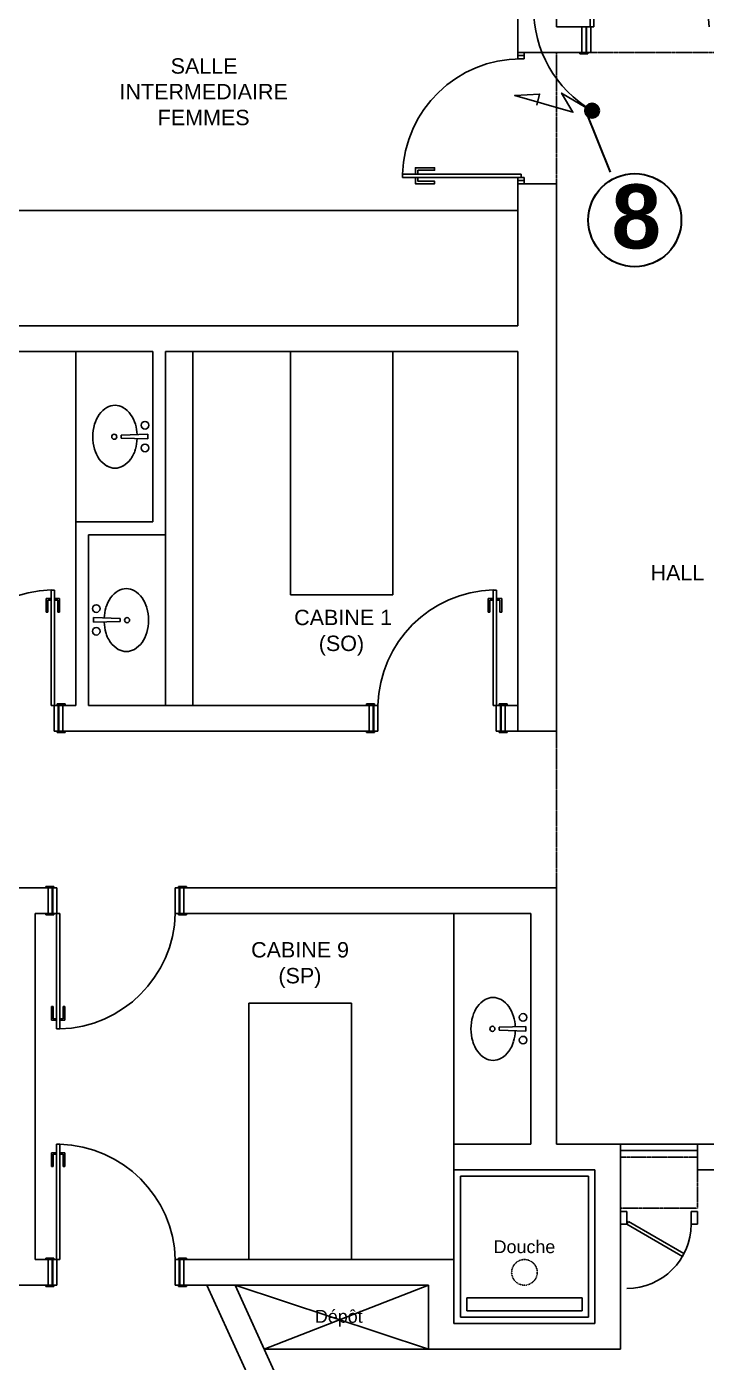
# Model space of a CAD drawing. Header units: millimetres. Extents: x 61345 to 69644, y 9491 to 29385.
# Drawn here: x 64525 to 65055, y 12880 to 13922 of the extents above; entities that cross this region are included whole.
import ezdxf
from ezdxf.enums import TextEntityAlignment as Align

# ---------------------------------------------------------------- set-up
doc = ezdxf.new("R2010")
doc.units = ezdxf.units.MM
doc.linetypes.add('CACHE', pattern=[0.375, 0.25, -0.125])
doc.linetypes.add('DASHED2', pattern=[0.375, 0.25, -0.125])
for name, color, linetype in [('ATT ELECTRIQUES', 3, 'Continuous'), ('FORCE', 3, 'Continuous'), ('Plan Archi', 8, 'Continuous')]:
    doc.layers.add(name, color=color, linetype=linetype)
doc.layers.add('G-ANNO-TEXT', color=231, linetype='Continuous', lineweight=9)
doc.layers.add('G-ANNO-TTLB', color=7, linetype='Continuous', lineweight=9)
doc.styles.add('Arial_I', font='ariali.ttf', dxfattribs={"height": 146.22545})
doc.styles.get("Standard").update_dxf_attribs({"font": 'arial.ttf'})

# ---------------------------------------------------------------- blocks, each defined once
blk = doc.blocks.new('alimentation electrique')
at = {"layer": 'FORCE', "lineweight": 50}
blk.add_hatch(color=1, dxfattribs=at).paths.add_polyline_path([(54.9, -36.5, 1), (41.3, -19.1, 1)])
at = {"color": 1, "linetype": 'ByBlock'}
blk.add_lwpolyline([(38.4, -22.6), (0.5, -0.3), (18.2, -30.1), (-72.5, -4), (-33.8, -1.9), (-38.2, -19.2)], dxfattribs=at)
at = {"layer": 'FORCE', "color": 1, "lineweight": 40}
blk.add_circle((48.1, -27.8), 11, dxfattribs=at)

msp = doc.modelspace()

# ---------------------------------------------------------------- linework, layer by layer
at = {"layer": 'ATT ELECTRIQUES', "color": 6, "linetype": 'ByBlock'}
msp.add_arc((65012.4, 13935.4), 91.5, 179.0549, 239.8156, dxfattribs=at)
at = {"layer": 'G-ANNO-TTLB', "color": 5, "lineweight": 30}
msp.add_lwpolyline([(64961.3, 13856.2), (64980.5, 13808.4)], dxfattribs=at)
msp.add_circle((64999.7, 13770.9), 36.3, dxfattribs=at)
at = {"layer": 'Plan Archi'}
for p, q in [((64908.5, 13901.8), (64908.5, 14053.7)), ((64938.5, 14053.7), (64938.5, 13921.8)), ((64965, 13921.8), (64965, 14011.8)), ((64967.7, 14011.8), (64967.7, 13921.8)), ((64938.5, 13921.8), (64958.5, 13921.8)), ((64958.5, 13921.8), (64958.5, 13901.8)), ((64961.7, 13921.8), (64958.5, 13921.8)), ((64958.5, 13921.8), (64958.5, 13901.8)), ((64961.7, 13901.8), (64961.7, 13921.8)), ((64965.3, 13921.8), (64962.1, 13921.8)), ((64962.1, 13921.8), (64962.1, 13901.8)), ((64967.7, 13921.8), (64965, 13921.8)), ((64965.3, 13901.8), (64965.3, 13921.8)), ((64958.5, 13901.8), (64908.5, 13901.8)), ((64908.5, 13901.8), (64908.5, 13899.3)), ((64913.5, 13901.8), (64908.5, 13901.8)), ((64913.5, 13899.3), (64913.5, 13901.8)), ((64956.8, 13900.7), (64956.8, 13901.6)), ((64956.8, 13901.6), (64963.1, 13901.6)), ((64958.5, 13901.8), (64965.3, 13901.8)), ((64958.6, 13901.8), (64962.9, 13901.8)), ((64962.1, 13901.8), (64965.3, 13901.8)), ((64963.1, 13901.6), (64963.1, 13900.7)), ((64908.5, 13899.3), (64913.5, 13899.3)), ((64963.1, 13900.7), (64956.8, 13900.7)), ((64908.5, 13688.5), (64908.5, 13799.3)), ((64908.5, 13799.3), (64938.5, 13799.3)), ((64938.5, 13799.3), (64938.5, 13372.3)), ((64418.6, 13778.5), (64908.5, 13778.5)), ((64908.5, 13778.5), (64908.5, 13688.5)), ((63862.9, 13688.5), (64908.5, 13688.5)), ((64908.5, 13688.5), (64418.6, 13688.5)), ((64623.5, 13668.5), (64288.5, 13668.5)), ((64623.5, 13668.5), (64563.5, 13668.5)), ((64563.5, 13668.5), (64563.5, 13535.4)), ((64623.5, 13535.4), (64623.5, 13668.5)), ((64623.5, 13535.4), (64623.5, 13668.5)), ((64908.5, 13668.5), (64633.5, 13668.5)), ((64633.5, 13668.5), (64633.5, 13525.4)), ((64811, 13668.5), (64731, 13668.5)), ((64731, 13668.5), (64731, 13478.5)), ((64811, 13478.5), (64811, 13668.5)), ((64908.5, 13372.3), (64908.5, 13668.5)), ((64619.7, 13603.9), (64598.8, 13603.2)), ((64598.8, 13603.2), (64598.8, 13600.9)), ((64598.8, 13600.9), (64619.7, 13600.2)), ((64619.7, 13600.2), (64619.7, 13603.9)), ((64563.5, 13535.4), (64623.5, 13535.4)), ((64563.5, 13392.3), (64563.5, 13535.4)), ((64563.5, 13535.4), (64623.5, 13535.4)), ((64573.5, 13392.3), (64573.5, 13525.4)), ((64573.5, 13525.4), (64633.5, 13525.4)), ((64633.5, 13525.4), (64573.5, 13525.4)), ((64573.5, 13525.4), (64573.5, 13392.3)), ((64633.5, 13525.4), (64633.5, 13392.3)), ((64540.3, 13475.6), (64540.3, 13464.9)), ((64544.1, 13475.6), (64540.3, 13475.6)), ((64541.7, 13464.9), (64541.7, 13474.5)), ((64541.7, 13474.5), (64544.2, 13474.5)), ((64544.3, 13482.3), (64544.3, 13392.3)), ((64546.9, 13482.3), (64544.3, 13482.3)), ((64544.3, 13482.3), (64546.9, 13482.3)), ((64546.9, 13392.3), (64546.9, 13482.3)), ((64549.5, 13474.5), (64547, 13474.5)), ((64547.1, 13475.6), (64550.9, 13475.6)), ((64549.5, 13464.9), (64549.5, 13474.5)), ((64550.9, 13475.6), (64550.9, 13464.9)), ((64731, 13478.5), (64811, 13478.5)), ((64885.3, 13475.6), (64885.3, 13464.9)), ((64889.1, 13475.6), (64885.3, 13475.6)), ((64886.7, 13464.9), (64886.7, 13474.5)), ((64886.7, 13474.5), (64889.2, 13474.5)), ((64889.3, 13482.3), (64889.3, 13392.3)), ((64891.9, 13482.3), (64889.3, 13482.3)), ((64889.3, 13482.3), (64891.9, 13482.3)), ((64891.9, 13392.3), (64891.9, 13482.3)), ((64894.5, 13474.5), (64892, 13474.5)), ((64892.1, 13475.6), (64895.9, 13475.6)), ((64894.5, 13464.9), (64894.5, 13474.5)), ((64895.9, 13475.6), (64895.9, 13464.9)), ((64540.3, 13464.9), (64541.7, 13464.9)), ((64550.9, 13464.9), (64549.5, 13464.9)), ((64885.3, 13464.9), (64886.7, 13464.9)), ((64895.9, 13464.9), (64894.5, 13464.9)), ((64577.2, 13457.1), (64577.2, 13460.8)), ((64577.2, 13460.8), (64598.2, 13460.2)), ((64598.2, 13457.8), (64577.2, 13457.1)), ((64598.2, 13460.2), (64598.2, 13457.8)), ((64544.3, 13392.3), (64546.9, 13392.3)), ((64546.6, 13372.3), (64546.6, 13392.3)), ((64546.6, 13392.3), (64549.8, 13392.3)), ((64548.9, 13392.5), (64548.9, 13393.4)), ((64548.9, 13393.4), (64555.2, 13393.4)), ((64555.2, 13392.5), (64548.9, 13392.5)), ((64549.8, 13392.3), (64549.8, 13372.3)), ((64550.3, 13372.3), (64550.3, 13392.3)), ((64550.3, 13392.3), (64553.5, 13392.3)), ((64553.5, 13372.3), (64553.5, 13392.3)), ((64553.5, 13392.3), (64563.5, 13392.3)), ((64553.5, 13392.3), (64553.5, 13372.3)), ((64555.2, 13393.4), (64555.2, 13392.5)), ((64633.5, 13392.3), (64573.5, 13392.3)), ((64573.5, 13392.3), (64792.4, 13392.3)), ((64790.4, 13392.5), (64790.4, 13393.4)), ((64790.4, 13393.4), (64796.7, 13393.4)), ((64796.7, 13392.5), (64790.4, 13392.5)), ((64792.4, 13392.3), (64792.4, 13372.3)), ((64792.4, 13372.3), (64792.4, 13392.3)), ((64792.4, 13392.3), (64795.6, 13392.3)), ((64795.6, 13392.3), (64795.6, 13372.3)), ((64796.1, 13372.3), (64796.1, 13392.3)), ((64796.1, 13392.3), (64799.3, 13392.3)), ((64796.7, 13393.4), (64796.7, 13392.5)), ((64799.3, 13392.3), (64799.3, 13372.3)), ((64889.3, 13392.3), (64891.9, 13392.3)), ((64891.6, 13372.3), (64891.6, 13392.3)), ((64891.6, 13392.3), (64894.8, 13392.3)), ((64893.9, 13392.5), (64893.9, 13393.4)), ((64893.9, 13393.4), (64900.2, 13393.4)), ((64900.2, 13392.5), (64893.9, 13392.5)), ((64894.8, 13392.3), (64894.8, 13372.3)), ((64895.3, 13372.3), (64895.3, 13392.3)), ((64895.3, 13392.3), (64898.5, 13392.3)), ((64898.5, 13372.3), (64898.5, 13392.3)), ((64898.5, 13392.3), (64908.5, 13392.3)), ((64898.5, 13392.3), (64898.5, 13372.3)), ((64900.2, 13393.4), (64900.2, 13392.5)), ((64908.5, 13392.3), (64908.5, 13372.3)), ((64549.8, 13372.3), (64546.6, 13372.3)), ((64553.5, 13372.3), (64546.6, 13372.3)), ((64548.9, 13372.1), (64548.9, 13371.2)), ((64555.2, 13372.1), (64548.9, 13372.1)), ((64548.9, 13371.2), (64555.2, 13371.2)), ((64553.3, 13372.3), (64549, 13372.3)), ((64792.4, 13372.3), (64553.5, 13372.3)), ((64555.2, 13371.2), (64555.2, 13372.1)), ((64790.4, 13372.1), (64790.4, 13371.2)), ((64796.7, 13372.1), (64790.4, 13372.1)), ((64790.4, 13371.2), (64796.7, 13371.2)), ((64795.6, 13372.3), (64792.4, 13372.3)), ((64799.3, 13372.3), (64796.1, 13372.3)), ((64796.7, 13371.2), (64796.7, 13372.1)), ((64894.8, 13372.3), (64891.6, 13372.3)), ((64898.5, 13372.3), (64891.6, 13372.3)), ((64893.9, 13372.1), (64893.9, 13371.2)), ((64900.2, 13372.1), (64893.9, 13372.1)), ((64893.9, 13371.2), (64900.2, 13371.2)), ((64898.3, 13372.3), (64894, 13372.3)), ((64908.5, 13372.3), (64898.5, 13372.3)), ((64900.2, 13371.2), (64900.2, 13372.1)), ((64938.5, 13372.3), (64908.5, 13372.3)), ((64541.8, 13249.9), (64511.8, 13249.9)), ((64546.4, 13250.9), (64540.1, 13250.9)), ((64540.1, 13250.9), (64540.1, 13250)), ((64540.1, 13250), (64546.4, 13250)), ((64541.8, 13229.9), (64541.8, 13249.9)), ((64541.8, 13229.9), (64541.8, 13249.9)), ((64541.8, 13249.9), (64548.7, 13249.9)), ((64542, 13249.9), (64546.2, 13249.9)), ((64545, 13249.9), (64545, 13229.9)), ((64545.5, 13229.9), (64545.5, 13249.9)), ((64545.5, 13249.9), (64548.7, 13249.9)), ((64546.4, 13250), (64546.4, 13250.9)), ((64548.7, 13249.9), (64548.7, 13229.9)), ((64641, 13229.9), (64641, 13249.9)), ((64641, 13249.9), (64644.2, 13249.9)), ((64649.9, 13250.9), (64643.6, 13250.9)), ((64643.6, 13250.9), (64643.6, 13250)), ((64643.6, 13250), (64649.9, 13250)), ((64644.2, 13249.9), (64644.2, 13229.9)), ((64644.7, 13229.9), (64644.7, 13249.9)), ((64644.7, 13249.9), (64647.9, 13249.9)), ((64647.9, 13229.9), (64647.9, 13249.9)), ((64647.9, 13249.9), (64938.6, 13249.9)), ((64647.9, 13249.9), (64647.9, 13229.9)), ((64649.9, 13250), (64649.9, 13250.9)), ((64938.6, 13249.9), (64938.6, 13049.9)), ((64531.8, 12959.9), (64531.8, 13229.9)), ((64531.8, 13229.9), (64541.8, 13229.9)), ((64540.1, 13228.8), (64540.1, 13229.7)), ((64540.1, 13229.7), (64546.4, 13229.7)), ((64546.4, 13228.8), (64540.1, 13228.8)), ((64545, 13229.9), (64541.8, 13229.9)), ((64548.7, 13229.9), (64545.5, 13229.9)), ((64546.4, 13229.7), (64546.4, 13228.8)), ((64548.4, 13229.9), (64548.4, 13139.9)), ((64551, 13229.9), (64548.4, 13229.9)), ((64551, 13139.9), (64551, 13229.9)), ((64644.2, 13229.9), (64641, 13229.9)), ((64643.6, 13228.8), (64643.6, 13229.7)), ((64643.6, 13229.7), (64649.9, 13229.7)), ((64649.9, 13228.8), (64643.6, 13228.8)), ((64647.9, 13229.9), (64644.7, 13229.9)), ((64918.6, 13229.9), (64647.9, 13229.9)), ((64649.9, 13229.7), (64649.9, 13228.8)), ((64918.6, 13229.9), (64858.6, 13229.9)), ((64858.6, 13229.9), (64858.6, 13049.9)), ((64918.6, 13049.9), (64918.6, 13229.9)), ((64918.6, 13049.9), (64918.6, 13229.9)), ((64544.4, 13146.6), (64544.4, 13157.3)), ((64544.4, 13157.3), (64545.8, 13157.3)), ((64545.8, 13157.3), (64545.8, 13147.7)), ((64553.6, 13157.3), (64553.6, 13147.7)), ((64555, 13157.3), (64553.6, 13157.3)), ((64555, 13146.6), (64555, 13157.3)), ((64778.6, 13159.9), (64698.6, 13159.9)), ((64698.6, 13159.9), (64698.6, 12959.9)), ((64778.6, 12959.9), (64778.6, 13159.9)), ((64548.2, 13146.6), (64544.4, 13146.6)), ((64545.8, 13147.7), (64548.3, 13147.7)), ((64553.6, 13147.7), (64551.1, 13147.7)), ((64551.2, 13146.6), (64555, 13146.6)), ((64914.8, 13141.8), (64893.8, 13141.2)), ((64893.8, 13141.2), (64893.8, 13138.8)), ((64914.8, 13138.2), (64914.8, 13141.8)), ((64548.4, 13139.9), (64551, 13139.9)), ((64551, 13139.9), (64548.4, 13139.9)), ((64893.8, 13138.8), (64914.8, 13138.2)), ((64548.4, 12959.9), (64548.4, 13049.9)), ((64548.4, 13049.9), (64551, 13049.9)), ((64551, 13049.9), (64548.4, 13049.9)), ((64551, 13049.9), (64551, 12959.9)), ((64858.6, 13049.9), (64918.6, 13049.9)), ((64858.6, 13029.9), (64858.6, 13049.9)), ((64858.6, 13049.9), (64918.6, 13049.9)), ((64938.6, 13049.9), (64988.6, 13049.9)), ((64988.6, 13049.9), (64988.6, 12889.9)), ((64988.6, 13049.9), (64988.6, 13044.9)), ((65048.6, 13049.9), (64988.6, 13049.9)), ((65048.6, 13029.9), (65048.6, 13049.9)), ((65048.6, 13049.9), (65158, 13049.9)), ((65048.6, 13044.9), (65048.6, 13049.9)), ((64544.4, 13043.2), (64544.4, 13032.4)), ((64548.2, 13043.2), (64544.4, 13043.2)), ((64545.8, 13032.4), (64545.8, 13042)), ((64545.8, 13042), (64548.3, 13042)), ((64553.6, 13042), (64551.1, 13042)), ((64551.2, 13043.2), (64555, 13043.2)), ((64553.6, 13032.4), (64553.6, 13042)), ((64555, 13043.2), (64555, 13032.4)), ((64988.6, 13044.9), (65048.6, 13044.9)), ((64544.4, 13032.4), (64545.8, 13032.4)), ((64555, 13032.4), (64553.6, 13032.4)), ((64858.6, 13029.9), (64968.6, 13029.9)), ((64858.6, 12909.9), (64858.6, 13029.9)), ((64968.6, 13029.9), (64858.6, 13029.9)), ((64968.6, 13029.9), (64968.6, 12909.9)), ((64968.6, 12909.9), (64968.6, 13029.9)), ((65128, 13029.9), (65048.6, 13029.9)), ((64963.6, 13024.9), (64863.6, 13024.9)), ((64863.6, 13024.9), (64863.6, 12914.9)), ((64963.6, 12914.9), (64963.6, 13024.9)), ((64988.6, 12987.4), (64988.6, 12997.4)), ((64988.6, 12997.4), (64993.6, 12997.4)), ((64993.6, 12997.4), (64993.6, 12987.4)), ((65048.6, 12997.4), (65043.6, 12997.4)), ((65043.6, 12997.4), (65043.6, 12987.4)), ((65048.6, 12987.4), (65048.6, 12997.4)), ((64993.6, 12987.4), (64988.6, 12987.4)), ((64993.6, 12987.4), (64994.8, 12989.5)), ((65036.9, 12962.4), (64993.6, 12987.4)), ((64994.8, 12989.5), (65038.1, 12964.5)), ((65043.6, 12987.4), (65048.6, 12987.4)), ((65038.1, 12964.5), (65036.9, 12962.4)), ((64541.8, 12959.9), (64531.8, 12959.9)), ((64546.4, 12960.9), (64540.1, 12960.9)), ((64540.1, 12960.9), (64540.1, 12960)), ((64540.1, 12960), (64546.4, 12960)), ((64545, 12959.9), (64541.8, 12959.9)), ((64541.8, 12959.9), (64541.8, 12939.9)), ((64541.8, 12939.9), (64541.8, 12959.9)), ((64545, 12939.9), (64545, 12959.9)), ((64548.7, 12959.9), (64545.5, 12959.9)), ((64545.5, 12959.9), (64545.5, 12939.9)), ((64546.4, 12960), (64546.4, 12960.9)), ((64551, 12959.9), (64548.4, 12959.9)), ((64548.7, 12939.9), (64548.7, 12959.9)), ((64644.2, 12959.9), (64641, 12959.9)), ((64641, 12959.9), (64641, 12939.9)), ((64649.9, 12960.9), (64643.6, 12960.9)), ((64643.6, 12960.9), (64643.6, 12960)), ((64643.6, 12960), (64649.9, 12960)), ((64644.2, 12939.9), (64644.2, 12959.9)), ((64647.9, 12959.9), (64644.7, 12959.9)), ((64644.7, 12959.9), (64644.7, 12939.9)), ((64647.9, 12939.9), (64647.9, 12959.9)), ((64647.9, 12939.9), (64647.9, 12959.9)), ((64647.9, 12959.9), (64858.6, 12959.9)), ((64649.9, 12960), (64649.9, 12960.9)), ((64698.6, 12959.9), (64778.6, 12959.9)), ((64858.6, 12959.9), (64858.6, 12909.9)), ((64511.8, 12939.9), (64541.8, 12939.9)), ((64540.1, 12938.8), (64540.1, 12939.7)), ((64540.1, 12939.7), (64546.4, 12939.7)), ((64546.4, 12938.8), (64540.1, 12938.8)), ((64541.8, 12939.9), (64548.7, 12939.9)), ((64542, 12939.9), (64546.2, 12939.9)), ((64545.5, 12939.9), (64548.7, 12939.9)), ((64546.4, 12939.7), (64546.4, 12938.8)), ((64641, 12939.9), (64644.2, 12939.9)), ((64643.6, 12938.8), (64643.6, 12939.7)), ((64643.6, 12939.7), (64649.9, 12939.7)), ((64649.9, 12938.8), (64643.6, 12938.8)), ((64644.7, 12939.9), (64647.9, 12939.9)), ((64838.6, 12939.9), (64647.9, 12939.9)), ((64649.9, 12939.7), (64649.9, 12938.8)), ((64665.8, 12939.9), (64715.7, 12830.5)), ((64687.8, 12939.9), (64665.8, 12939.9)), ((64838.6, 12939.9), (64687.8, 12939.9)), ((64687.8, 12939.9), (64710.6, 12889.9)), ((64838.6, 12889.9), (64687.8, 12939.9)), ((64733.9, 12838.8), (64687.8, 12939.9)), ((64710.6, 12889.9), (64838.6, 12939.9)), ((64838.6, 12889.9), (64838.6, 12939.9)), ((64838.6, 12889.9), (64838.6, 12939.9)), ((64868.6, 12919.9), (64868.6, 12929.9)), ((64868.6, 12929.9), (64958.6, 12929.9)), ((64958.6, 12929.9), (64958.6, 12919.9)), ((64863.6, 12914.9), (64963.6, 12914.9)), ((64958.6, 12919.9), (64868.6, 12919.9)), ((64968.6, 12909.9), (64858.6, 12909.9)), ((64858.6, 12909.9), (64968.6, 12909.9)), ((64710.6, 12889.9), (64838.6, 12889.9)), ((64988.6, 12889.9), (64838.6, 12889.9))]:
    msp.add_line(p, q, dxfattribs=at)
at = {"layer": 'Plan Archi', "linetype": 'DASHED2'}
for p, q in [((64938.6, 13049.9), (64938.6, 13901.8)), ((64938.6, 13901.8), (65128, 13901.8)), ((65128, 13049.9), (64938.6, 13049.9)), ((65048.6, 13039.9), (64988.6, 13039.9)), ((64988.6, 13039.9), (64988.6, 12999.9)), ((65048.6, 12999.9), (65048.6, 13039.9)), ((64988.6, 12999.9), (65048.6, 12999.9))]:
    msp.add_line(p, q, dxfattribs=at)
at = {"layer": 'Plan Archi', "color": 6}
msp.add_line((64654.8, 13392.3), (64654.8, 13668.5), dxfattribs=at)
at = {"layer": 'Plan Archi'}
for points in [[(64913.5, 13896.8), (64913.5, 13899.3), (64908.5, 13899.3), (64908.5, 13896.8)], [(64828.5, 13806.8), (64828.5, 13811.8), (64843.5, 13811.8), (64843.5, 13809.8), (64830.5, 13809.8), (64830.5, 13806.8)], [(64911, 13806.8), (64818.5, 13806.8), (64818.5, 13804.3), (64911, 13804.3)], [(64828.5, 13804.3), (64828.5, 13799.3), (64843.5, 13799.3), (64843.5, 13801.3), (64830.5, 13801.3), (64830.5, 13804.3)], [(64913.5, 13804.3), (64913.5, 13801.8), (64908.5, 13801.8), (64908.5, 13804.3)], [(64908.5, 13801.8), (64908.5, 13799.3), (64913.5, 13799.3), (64913.5, 13801.8)]]:
    msp.add_lwpolyline(points, close=True, dxfattribs=at)
for centre, radius in [((64617.5, 13610.9), 2.96), ((64593.5, 13601.9), 1.97), ((64617.5, 13593.2), 2.96), ((64579.5, 13467.8), 2.96), ((64603.5, 13458.8), 1.97), ((64579.5, 13450.1), 2.96), ((64912.5, 13148.8), 2.96), ((64888.6, 13139.9), 1.97), ((64912.5, 13131.1), 2.96)]:
    msp.add_circle(centre, radius, dxfattribs=at)
at = {"layer": 'Plan Archi', "linetype": 'CACHE', "ltscale": 0.5}
msp.add_circle((64913.6, 12949.9), 10, dxfattribs=at)
at = {"layer": 'Plan Archi'}
for centre, radius, start, end in [((64965.2, 13919.3), 92.5, 1.5142, 88.4784), ((64911, 13804.3), 92.5, 90, 178.4513), ((64597.5, 13608.2), 19.2, 120.4183, 144.7972), ((64594.1, 13614.1), 12.4, 90, 120.4183), ((64594.1, 13614.1), 12.4, 59.5817, 90), ((64590.6, 13608.2), 19.2, 35.2028, 59.5817), ((64611.4, 13601.9), 34.7, 163.7103, 180), ((64602.9, 13604.4), 25.8, 144.7972, 163.7103), ((64585.2, 13604.4), 25.8, 16.2897, 35.2028), ((64576.7, 13601.9), 34.7, 2.8326, 16.2897), ((64611.4, 13601.9), 34.7, 180, 196.2897), ((64576.7, 13601.9), 34.7, 343.7103, 357.6026), ((64602.9, 13599.4), 25.8, 196.2897, 215.2028), ((64598.3, 13594.3), 11.8, 333.0716, 349.7579), ((64597.5, 13595.6), 19.2, 215.2028, 239.5817), ((64594.1, 13589.8), 12.4, 239.5817, 270), ((64594.1, 13589.8), 12.4, 270, 300.4183), ((64590.6, 13595.6), 19.2, 300.4183, 324.7972), ((64573.5, 13606.6), 39.6, 326.0244, 333.3823), ((64546.7, 13389.9), 92.5, 91.5216, 178.4858), ((64611.7, 13461.3), 25.8, 144.7972, 163.7103), ((64606.3, 13465.2), 19.2, 120.4183, 144.7972), ((64602.9, 13471), 12.4, 90, 120.4183), ((64602.9, 13471), 12.4, 59.5817, 90), ((64599.5, 13465.2), 19.2, 35.2028, 59.5817), ((64594.1, 13461.3), 25.8, 16.2897, 35.2028), ((64891.7, 13389.9), 92.5, 91.5216, 178.4858), ((64620.3, 13458.8), 34.7, 163.7103, 177.1674), ((64585.5, 13458.8), 34.7, 0, 16.2897), ((64620.3, 13458.8), 34.7, 182.3974, 196.2897), ((64585.5, 13458.8), 34.7, 343.7103, 360), ((64598.6, 13451.2), 11.8, 190.2421, 206.9284), ((64623.4, 13463.6), 39.6, 206.6177, 213.9756), ((64594.1, 13456.3), 25.8, 324.7972, 343.7103), ((64606.3, 13452.5), 19.2, 215.2028, 239.5817), ((64602.9, 13446.7), 12.4, 239.5817, 270), ((64602.9, 13446.7), 12.4, 270, 300.4183), ((64599.5, 13452.5), 19.2, 300.4183, 324.7972), ((64548.6, 13232.3), 92.5, 271.5216, 358.4858), ((64892.6, 13146.2), 19.2, 120.4183, 144.7972), ((64889.1, 13152), 12.4, 90, 120.4183), ((64889.1, 13152), 12.4, 59.5817, 90), ((64885.7, 13146.2), 19.2, 35.2028, 59.5817), ((64898, 13142.4), 25.8, 144.7972, 163.7103), ((64880.3, 13142.4), 25.8, 16.2897, 35.2028), ((64906.5, 13139.9), 34.7, 163.7103, 180), ((64871.8, 13139.9), 34.7, 2.8326, 16.2897), ((64906.5, 13139.9), 34.7, 180, 196.2897), ((64871.8, 13139.9), 34.7, 343.7103, 357.6026), ((64898, 13137.4), 25.8, 196.2897, 215.2028), ((64892.6, 13133.6), 19.2, 215.2028, 239.5817), ((64885.7, 13133.6), 19.2, 300.4183, 324.7972), ((64868.6, 13144.6), 39.6, 326.0244, 333.3823), ((64893.4, 13132.2), 11.8, 333.0716, 349.7579), ((64889.1, 13127.7), 12.4, 239.5817, 270), ((64889.1, 13127.7), 12.4, 270, 300.4183), ((64548.6, 12957.4), 92.5, 1.5142, 88.4784), ((64993.6, 12987.4), 50, 270, 0)]:
    msp.add_arc(centre, radius, start, end, dxfattribs=at)

# ---------------------------------------------------------------- block references
at = {"layer": 'ATT ELECTRIQUES', "xscale": 0.5, "yscale": 0.5, "zscale": 0.5}
msp.add_blockref('alimentation electrique', (64942.3, 13870.2), dxfattribs=at)

# ---------------------------------------------------------------- texts
at = {"layer": 'G-ANNO-TEXT', "color": 0, "insert": (64981.4, 13798.8), "char_height": 50, "width": 84.177, "attachment_point": 1, "style": 'Arial_I'}
msp.add_mtext('{\\fArial|b1|i0|c0|p34;\\C1;8}', dxfattribs=at)
at = {"layer": 'Plan Archi', "linetype": 'ByBlock'}
for s, p in [('SALLE', (64637.5, 13885.2)), ('INTERMEDIAIRE', (64597.6, 13865.2)), ('FEMMES', (64627.4, 13845)), ('HALL', (65012, 13489.8)), ('CABINE 1', (64733.9, 13454.9)), ('(SO)', (64753.1, 13434.7)), ('CABINE 9', (64700.3, 13195.6)), ('(SP)', (64721.6, 13175.4))]:
    msp.add_text(s, height=12, rotation=360, dxfattribs=at).set_placement(p)
at = {"layer": 'Plan Archi'}
for s, p in [('Douche', (64913.6, 12969.9)), ('Dépôt', (64768.7, 12915.6))]:
    msp.add_text(s, height=10, dxfattribs=at).set_placement(p, align=Align.MIDDLE_CENTER)

doc.saveas('drawing.dxf')
